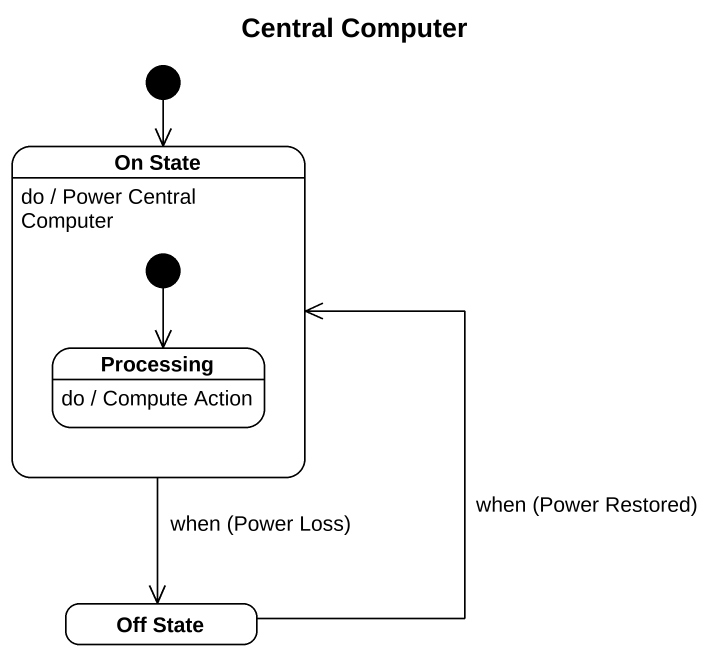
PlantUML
@startuml
title Central Computer
hide empty description
state "On State" as On_State {
  state Processing
  Processing : do / Compute Action
  [*] --> Processing
}
On_State : do / Power Central Computer
state "Off State" as Off_State
[*] --> On_State
On_State --> Off_State : when (Power Loss)
Off_State -up-> On_State : when (Power Restored)
@enduml
